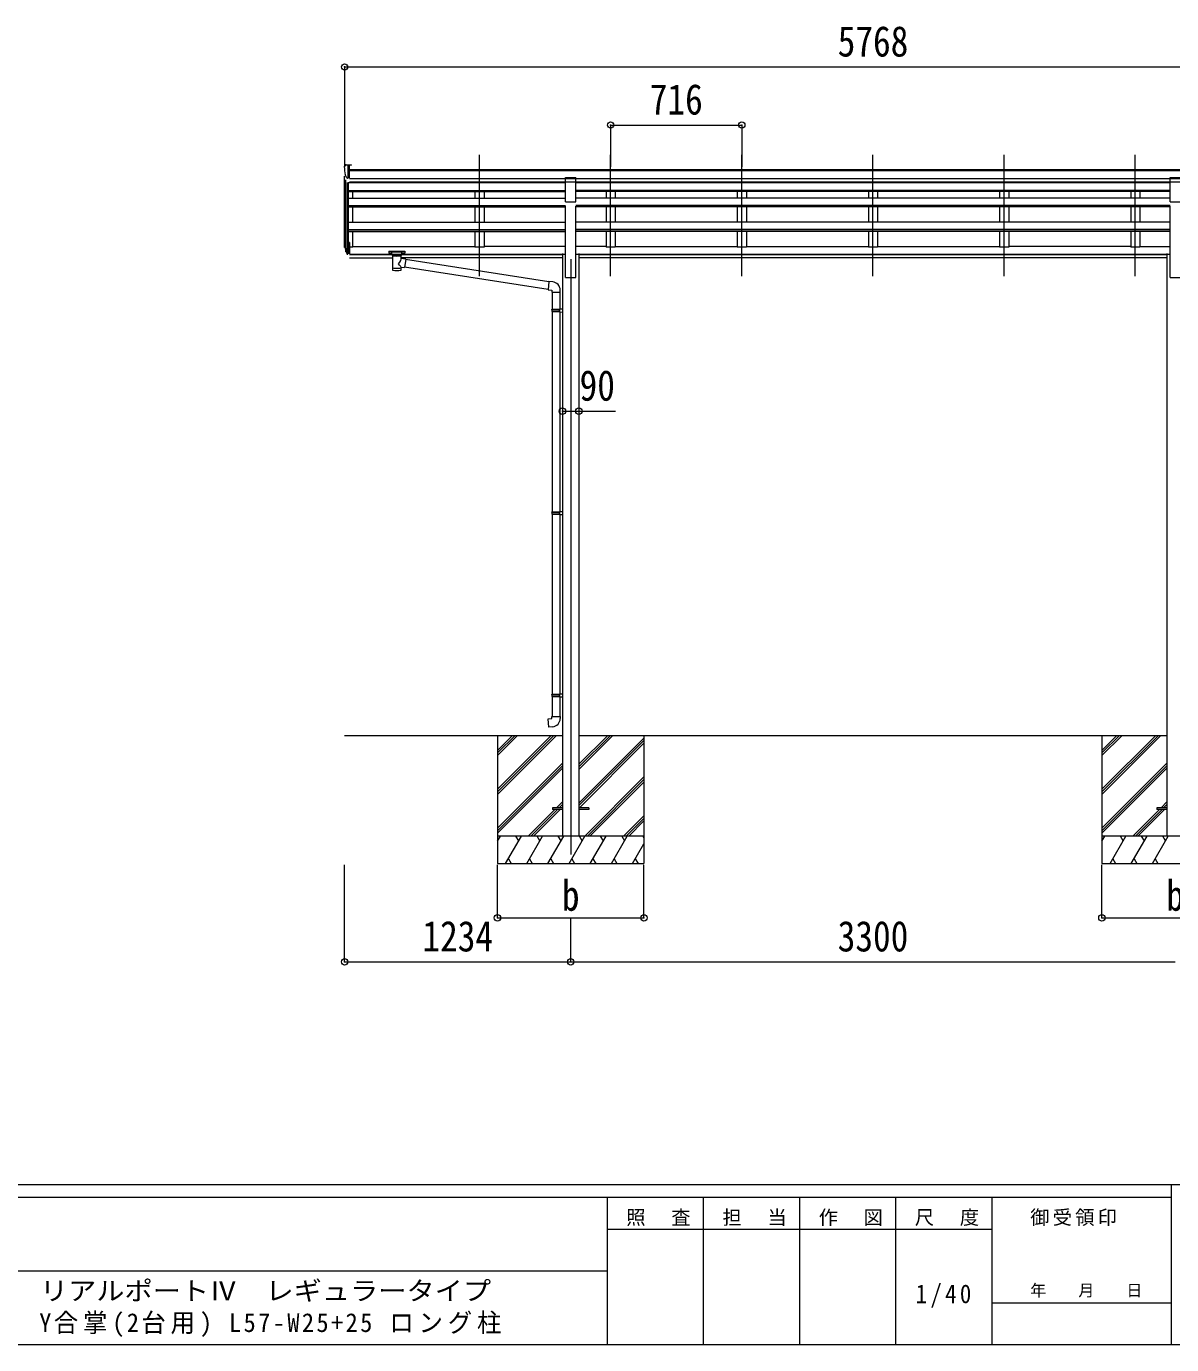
# Model space of a CAD drawing. Units: millimetres at full size. Extents: x -9783 to 33612, y -6828 to 13322.
# Drawn here: x 35 to 6288, y -6828 to 368 of the extents above; entities that cross this region are included whole.
import ezdxf
from ezdxf.enums import TextEntityAlignment as Align

# ---------------------------------------------------------------- set-up
doc = ezdxf.new("R2010")
doc.units = ezdxf.units.MM
doc.header["$LTSCALE"] = 35
doc.header["$PDMODE"] = 32
doc.header["$PDSIZE"] = 35
for name, color, linetype, lineweight in [('0-0_0', 7, 'Continuous', 9), ('0-1_本体', 4, 'Continuous', 9), ('0-2_部品', 7, 'Continuous', 9), ('0-8_PARTS2', 2, 'Continuous', 9), ('0-A_寸法', 6, 'Continuous', 9), ('F-0_240', 7, 'Continuous', 9)]:
    doc.layers.add(name, color=color, linetype=linetype, lineweight=lineweight)
doc.styles.add('ＭＳ ゴシック', font='')
doc.styles.get('ＭＳ ゴシック').set_extended_font_data('MS Gothic')

msp = doc.modelspace()

# ---------------------------------------------------------------- linework, layer by layer
at = {"layer": '0-0_0'}
for p, q in [((1773.05, -3502.44), (2961.85, -3502.44)), ((2607.05, -3502.44), (2607.05, -4202.44)), ((2607.05, -3796.62), (2901.23, -3502.44)), ((2607.05, -3810.76), (2915.37, -3502.44)), ((2607.05, -3824.9), (2929.51, -3502.44)), ((2607.05, -3612.77), (2717.38, -3502.44)), ((2607.05, -3598.63), (2703.24, -3502.44)), ((2607.05, -3584.49), (2689.09, -3502.44)), ((3052.25, -3688.07), (3237.88, -3502.44)), ((3052.25, -3673.93), (3223.74, -3502.44)), ((3052.25, -3659.79), (3209.59, -3502.44)), ((3052.25, -3502.44), (6261.85, -3502.44)), ((3052.25, -3871.92), (3407.05, -3517.12)), ((3407.05, -3502.44), (3407.05, -4202.44)), ((5907.05, -3502.44), (5907.05, -4202.44)), ((5907.05, -3796.62), (6201.23, -3502.44)), ((5907.05, -3810.76), (6215.37, -3502.44)), ((5907.05, -3824.9), (6229.51, -3502.44)), ((5907.05, -3612.77), (6017.38, -3502.44)), ((5907.05, -3598.63), (6003.24, -3502.44)), ((5907.05, -3584.49), (5989.09, -3502.44)), ((3052.25, -3886.06), (3407.05, -3531.26)), ((3054.51, -3897.94), (3407.05, -3545.4)), ((2607.05, -4008.75), (2961.85, -3653.95)), ((2607.05, -4022.89), (2961.85, -3668.09)), ((5907.05, -4008.75), (6261.85, -3653.95)), ((5907.05, -4022.89), (6261.85, -3668.09)), ((2607.05, -4037.03), (2961.85, -3682.24)), ((3083.86, -4052.44), (3407.05, -3729.25)), ((5907.05, -4037.03), (6261.85, -3682.24)), ((3098, -4052.44), (3407.05, -3743.39)), ((3112.14, -4052.44), (3407.05, -3757.54)), ((2929.99, -3897.94), (2961.85, -3866.08)), ((2944.13, -3897.94), (2961.85, -3880.23)), ((6229.99, -3897.94), (6261.85, -3866.08)), ((6244.13, -3897.94), (6261.85, -3880.23)), ((2775.49, -4052.44), (2920.99, -3906.94)), ((2789.63, -4052.44), (2935.13, -3906.94)), ((2803.77, -4052.44), (2949.27, -3906.94)), ((2958.27, -3897.94), (2961.85, -3894.37)), ((3295.99, -4052.44), (3407.05, -3941.38)), ((3310.13, -4052.44), (3407.05, -3955.52)), ((6075.49, -4052.44), (6220.99, -3906.94)), ((6089.63, -4052.44), (6235.13, -3906.94)), ((6103.77, -4052.44), (6249.27, -3906.94)), ((6258.27, -3897.94), (6261.85, -3894.37)), ((3324.27, -4052.44), (3407.05, -3969.67)), ((3407.05, -4052.44), (2607.05, -4052.44)), ((2607.05, -4079.94), (2622.93, -4052.44)), ((2651.79, -4202.44), (2738.4, -4052.44)), ((2723.4, -4078.42), (2708.4, -4052.44)), ((2767.26, -4202.44), (2853.87, -4052.44)), ((2838.87, -4078.42), (2823.86, -4052.44)), ((2882.73, -4202.44), (2969.34, -4052.44)), ((2954.34, -4078.42), (2939.33, -4052.44)), ((2998.2, -4202.44), (3084.81, -4052.44)), ((3069.81, -4078.42), (3054.8, -4052.44)), ((3113.67, -4202.44), (3200.28, -4052.44)), ((3185.28, -4078.42), (3170.28, -4052.44)), ((3229.14, -4202.44), (3315.75, -4052.44)), ((3285.75, -4052.44), (3300.75, -4078.42)), ((3344.61, -4202.44), (3407.05, -4094.3)), ((3401.22, -4052.44), (3407.05, -4062.54)), ((6707.05, -4052.44), (5907.05, -4052.44)), ((5907.05, -4079.94), (5922.93, -4052.44)), ((5951.79, -4202.44), (6038.4, -4052.44)), ((6023.4, -4078.42), (6008.4, -4052.44)), ((6067.26, -4202.44), (6153.87, -4052.44)), ((6138.87, -4078.42), (6123.86, -4052.44)), ((6182.73, -4202.44), (6269.34, -4052.44)), ((6254.34, -4078.42), (6239.33, -4052.44)), ((2607.05, -4202.44), (3407.05, -4202.44)), ((2666.79, -4176.46), (2681.79, -4202.44)), ((2782.26, -4176.46), (2797.26, -4202.44)), ((2897.73, -4176.46), (2912.73, -4202.44)), ((3013.2, -4176.46), (3028.2, -4202.44)), ((3128.67, -4176.46), (3143.67, -4202.44)), ((3244.14, -4176.46), (3259.14, -4202.44)), ((3359.61, -4176.46), (3374.61, -4202.44)), ((5907.05, -4202.44), (6707.05, -4202.44)), ((5966.79, -4176.46), (5981.79, -4202.44)), ((6082.26, -4176.46), (6097.26, -4202.44)), ((6197.73, -4176.46), (6212.73, -4202.44))]:
    msp.add_line(p, q, dxfattribs=at)
at = {"layer": '0-1_本体'}
for p, q in [((1799.55, -413.89), (7514.55, -413.89)), ((1799.55, -419.24), (7514.55, -419.24)), ((1773.05, -839.62), (1773.05, -450.64)), ((1777.33, -469.44), (1777.33, -862.2)), ((1787.05, -484.8), (1787.05, -880.2)), ((1793.05, -485.27), (1793.05, -835.76)), ((2979.55, -485.81), (1793.05, -485.81)), ((1799.55, -462.77), (7514.55, -462.77)), ((1799.55, -480.44), (7514.55, -480.44)), ((2979.55, -482.81), (1799.55, -482.81)), ((1818.05, -485.81), (1818.05, -482.81)), ((2484.05, -482.89), (2484.05, -485.2)), ((2534.05, -482.89), (2534.05, -485.2)), ((6279.55, -482.81), (3034.55, -482.81)), ((6279.55, -485.81), (3034.55, -485.81)), ((3200.05, -482.89), (3200.05, -485.2)), ((3250.05, -482.89), (3250.05, -485.2)), ((3916.05, -482.89), (3916.05, -485.73)), ((3966.05, -482.89), (3966.05, -485.73)), ((4632.05, -482.81), (4632.05, -485.81)), ((4682.05, -482.81), (4682.05, -485.81)), ((5348.05, -482.81), (5348.05, -485.81)), ((5398.05, -482.81), (5398.05, -485.81)), ((6064.05, -482.81), (6064.05, -485.81)), ((6114.05, -482.81), (6114.05, -485.81)), ((1793.05, -527.97), (2979.55, -527.97)), ((1793.05, -529.36), (2979.55, -529.36)), ((1793.05, -533.14), (2979.55, -533.14)), ((1793.05, -569.21), (2979.55, -569.21)), ((1818.05, -569.21), (1818.05, -533.14)), ((2484.05, -533.14), (2484.05, -569.21)), ((2534.05, -533.14), (2534.05, -569.21)), ((6279.55, -527.97), (3034.55, -527.97)), ((6279.55, -529.36), (3034.55, -529.36)), ((6279.55, -533.14), (3034.55, -533.14)), ((6279.55, -569.21), (3034.55, -569.21)), ((3200.05, -533.14), (3200.05, -569.21)), ((3250.05, -533.14), (3250.05, -569.21)), ((3916.05, -533.14), (3916.05, -569.21)), ((3966.05, -533.14), (3966.05, -569.21)), ((4632.05, -533.14), (4632.05, -569.21)), ((4682.05, -533.14), (4682.05, -569.21)), ((5348.05, -533.14), (5348.05, -569.21)), ((5398.05, -533.14), (5398.05, -569.21)), ((6064.05, -533.14), (6064.05, -569.21)), ((6114.05, -533.14), (6114.05, -569.21)), ((1793.05, -609.95), (2979.55, -609.95)), ((1793.05, -611.43), (2979.55, -611.43)), ((1793.05, -618.22), (2979.55, -618.22)), ((1818.05, -701.58), (1818.05, -618.22)), ((2484.05, -618.22), (2484.05, -701.27)), ((2534.05, -618.22), (2534.05, -701.27)), ((2979.55, -1002.46), (2979.55, -614.23)), ((6279.55, -609.95), (3034.55, -609.95)), ((6279.55, -611.43), (3034.55, -611.43)), ((3034.55, -1002.46), (3034.55, -614.23)), ((6279.55, -618.22), (3034.55, -618.22)), ((3200.05, -618.22), (3200.05, -701.27)), ((3250.05, -618.22), (3250.05, -701.27)), ((3916.05, -618.22), (3916.05, -701.27)), ((3966.05, -618.22), (3966.05, -701.27)), ((4632.05, -618.22), (4632.05, -701.58)), ((4682.05, -618.22), (4682.05, -701.58)), ((5348.05, -618.22), (5348.05, -701.58)), ((5398.05, -618.22), (5398.05, -701.58)), ((6064.05, -618.22), (6064.05, -701.58)), ((6114.05, -618.22), (6114.05, -701.58)), ((6279.55, -1002.46), (6279.55, -614.23)), ((1793.05, -701.58), (2979.55, -701.58)), ((6279.55, -701.58), (3034.55, -701.58)), ((1793.05, -740.79), (2979.55, -740.79)), ((1793.05, -742.26), (2979.55, -742.26)), ((1793.05, -751.92), (2979.55, -751.92)), ((1818.05, -837.99), (1818.05, -751.92)), ((2484.05, -751.75), (2484.05, -837.99)), ((2534.05, -751.75), (2534.05, -837.99)), ((6279.55, -740.79), (3034.55, -740.79)), ((6279.55, -742.26), (3034.55, -742.26)), ((6279.55, -751.92), (3034.55, -751.92)), ((3200.05, -751.75), (3200.05, -837.99)), ((3250.05, -751.75), (3250.05, -837.99)), ((3916.05, -751.75), (3916.05, -837.99)), ((3966.05, -751.75), (3966.05, -837.99)), ((4632.05, -751.75), (4632.05, -837.99)), ((4682.05, -751.75), (4682.05, -837.99)), ((5348.05, -751.75), (5348.05, -837.99)), ((5398.05, -751.75), (5398.05, -837.99)), ((6064.05, -751.75), (6064.05, -837.99)), ((6114.05, -751.75), (6114.05, -837.99)), ((1818.05, -837.97), (1799.55, -837.97)), ((1818.05, -833.17), (2484.05, -833.17)), ((2534.05, -837.97), (2484.05, -837.97)), ((2979.55, -833.17), (2534.05, -833.17)), ((3200.05, -833.17), (3034.55, -833.17)), ((3250.05, -837.97), (3200.05, -837.97)), ((3250.05, -833.17), (3916.05, -833.17)), ((3966.05, -837.97), (3916.05, -837.97)), ((3966.05, -833.17), (4632.05, -833.17)), ((4682.05, -837.97), (4632.05, -837.97)), ((4682.05, -833.17), (5348.05, -833.17)), ((5398.05, -837.97), (5348.05, -837.97)), ((6064.05, -833.17), (5398.05, -833.17)), ((6114.05, -837.97), (6064.05, -837.97)), ((6114.05, -833.17), (6279.55, -833.17)), ((2961.85, -877.48), (1799.55, -877.48)), ((2961.85, -878.86), (1799.55, -878.86)), ((1799.55, -896.04), (2031.05, -896.04)), ((2961.85, -896.04), (2085.05, -896.04)), ((2961.85, -872.44), (2961.85, -4052.44)), ((2961.85, -876.08), (2979.55, -876.08)), ((3034.55, -876.08), (3052.25, -876.08)), ((3052.25, -872.44), (3052.25, -4052.44)), ((6261.85, -877.48), (3052.25, -877.48)), ((6261.85, -878.86), (3052.25, -878.86)), ((6261.85, -896.04), (3052.25, -896.04)), ((6261.85, -872.44), (6261.85, -4052.44)), ((6261.85, -876.08), (6279.55, -876.08)), ((2979.55, -1002.46), (3034.55, -1002.46)), ((6279.55, -1002.46), (6334.55, -1002.46))]:
    msp.add_line(p, q, dxfattribs=at)
at = {"layer": '0-2_部品'}
for p, q in [((1771.05, -397.15), (1771.05, -397.78)), ((1777.96, -388.34), (1773.89, -394.15)), ((1781.05, -387.78), (1778.72, -387.92)), ((1781.05, -387.78), (1799.55, -387.78)), ((1793.05, -460.76), (1793.05, -387.78)), ((1799.55, -387.78), (1809.55, -387.86)), ((1799.55, -459.76), (1799.55, -387.78)), ((1809.55, -389.38), (1809.55, -387.86)), ((1785.42, -458.95), (1776.15, -442.88)), ((1793.05, -460.76), (1787.84, -460.44)), ((1799.55, -459.76), (1793.05, -459.76)), ((2979.55, -458.01), (3034.55, -458.01)), ((2979.55, -589.72), (2979.55, -458.01)), ((3034.55, -589.72), (3034.55, -458.01)), ((6279.55, -458.01), (6334.55, -458.01)), ((6279.55, -589.72), (6279.55, -458.01)), ((2979.55, -589.72), (3034.55, -589.72)), ((6279.55, -589.72), (6334.55, -589.72)), ((1775.44, -837.29), (1785.6, -856.46)), ((1786.61, -855.21), (1776.86, -836.8)), ((1778.03, -854.15), (1785.6, -871.63)), ((1793.05, -855.96), (1787.91, -855.96)), ((1793.05, -857.96), (1788.2, -857.96)), ((1793.05, -811.25), (1793.05, -873.13)), ((1799.55, -811.25), (1793.05, -811.25)), ((1799.55, -849.56), (1793.05, -849.56)), ((1799.55, -854.96), (1793.05, -854.96)), ((1799.55, -811.25), (1799.55, -872.32)), ((2014.55, -859.41), (2014.55, -870.17)), ((2014.55, -859.6), (2014.55, -861.14)), ((2016.55, -858.74), (2099.55, -858.74)), ((2016.55, -860.92), (2099.55, -860.92)), ((2101.55, -859.41), (2101.55, -870.17)), ((1793.05, -873.13), (1788.2, -873.13)), ((1799.55, -872.32), (1793.05, -872.32)), ((2016.55, -870.83), (2031.05, -870.83)), ((2031.05, -877.64), (2031.05, -867.36)), ((2035.15, -882.14), (2035.13, -962.43)), ((2080.95, -899.71), (2080.95, -882.13)), ((2106.17, -903.62), (2080.95, -899.71)), ((2085.05, -877.64), (2085.05, -867.36)), ((2085.05, -870.83), (2099.55, -870.83)), ((2106.17, -903.62), (2099.15, -948.88)), ((2887.76, -1026.94), (2105.86, -905.64)), ((2080.96, -962.43), (2080.95, -945.8)), ((2080.95, -946.06), (2099.15, -948.88)), ((2884.09, -1068.87), (2099.42, -947.14)), ((2908.77, -1026.75), (2887.93, -1024.93)), ((2947.85, -1057.99), (2947.85, -1058.31)), ((2949.85, -1082.5), (2949.85, -1071.58)), ((2903.85, -1082.5), (2949.85, -1082.5)), ((2905.85, -1082.5), (2905.85, -1176.5)), ((2947.85, -1082.5), (2947.85, -1173.94)), ((2903.85, -1178.5), (2904.85, -1176.5)), ((2903.85, -1178.5), (2947.85, -1178.5)), ((2903.85, -1178.5), (2903.85, -1186.5)), ((2903.85, -1186.5), (2947.85, -1186.5)), ((2903.85, -1186.5), (2904.85, -1188.5)), ((2904.85, -1176.5), (2947.85, -1176.5)), ((2904.85, -1188.5), (2947.85, -1188.5)), ((2905.85, -1188.5), (2905.85, -2282.69)), ((2943.37, -1178.5), (2942.94, -1176.5)), ((2945.85, -1174), (2961.85, -1173.53)), ((2945.85, -1176), (2945.85, -1174)), ((2945.85, -1176), (2947.85, -1176)), ((2945.85, -1191), (2945.85, -1189)), ((2945.85, -1191), (2961.85, -1191.47)), ((2947.85, -1191.06), (2947.85, -2280.13)), ((2961.85, -1173.53), (2961.85, -1191.47)), ((2903.85, -2284.69), (2904.85, -2282.69)), ((2903.85, -2284.69), (2947.85, -2284.69)), ((2903.85, -2284.69), (2903.85, -2292.69)), ((2903.85, -2292.69), (2947.85, -2292.69)), ((2903.85, -2292.69), (2904.85, -2294.69)), ((2904.85, -2282.69), (2947.85, -2282.69)), ((2904.85, -2294.69), (2947.85, -2294.69)), ((2905.85, -2294.69), (2905.85, -3277.85)), ((2943.37, -2284.69), (2942.94, -2282.69)), ((2945.85, -2280.19), (2961.85, -2279.71)), ((2945.85, -2282.19), (2945.85, -2280.19)), ((2945.85, -2282.19), (2947.85, -2282.19)), ((2945.85, -2297.19), (2945.85, -2295.19)), ((2945.85, -2297.19), (2961.85, -2297.66)), ((2947.85, -2297.24), (2947.85, -3275.29)), ((2961.85, -2279.71), (2961.85, -2297.66)), ((2903.85, -3279.85), (2904.85, -3277.85)), ((2903.85, -3279.85), (2947.85, -3279.85)), ((2903.85, -3279.85), (2903.85, -3287.85)), ((2903.85, -3287.85), (2947.85, -3287.85)), ((2903.85, -3287.85), (2904.85, -3289.85)), ((2904.85, -3277.85), (2947.85, -3277.85)), ((2904.85, -3289.85), (2947.85, -3289.85)), ((2905.85, -3289.85), (2905.85, -3399.85)), ((2943.37, -3279.85), (2942.94, -3277.85)), ((2945.85, -3275.35), (2961.85, -3274.87)), ((2945.85, -3277.35), (2945.85, -3275.35)), ((2945.85, -3277.35), (2947.85, -3277.35)), ((2945.85, -3292.35), (2945.85, -3290.35)), ((2945.85, -3292.35), (2961.85, -3292.82)), ((2947.85, -3292.4), (2947.85, -3399.85)), ((2961.85, -3274.87), (2961.85, -3292.82)), ((2903.85, -3399.85), (2949.85, -3399.85)), ((2903.85, -3409.85), (2903.85, -3399.85)), ((2949.85, -3399.85), (2949.85, -3410.76))]:
    msp.add_line(p, q, dxfattribs=at)
at = {"layer": '0-2_部品', "color": 4}
for p, q in [((2907.05, -3897.94), (2907.05, -3906.94)), ((2961.85, -3897.94), (2907.05, -3897.94)), ((2961.85, -3906.94), (2907.05, -3906.94)), ((3106.65, -3897.94), (3051.85, -3897.94)), ((6207.05, -3897.94), (6207.05, -3906.94)), ((6261.85, -3897.94), (6207.05, -3897.94)), ((6261.85, -3906.94), (6207.05, -3906.94))]:
    msp.add_line(p, q, dxfattribs=at)
at = {"layer": '0-2_部品'}
for points in [[(2014.55, -859.41), (2014.59, -859.21), (2014.67, -859.08), (2014.77, -858.98), (2014.87, -858.92), (2014.99, -858.88), (2015.28, -858.81), (2015.77, -858.77), (2016.31, -858.75), (2016.55, -858.74)], [(2099.55, -858.74), (2099.9, -858.75), (2100.43, -858.77), (2100.88, -858.82), (2101.18, -858.9), (2101.35, -859), (2101.47, -859.14), (2101.54, -859.32), (2101.55, -859.41)], [(2014.55, -870.17), (2014.59, -870.36), (2014.67, -870.5), (2014.77, -870.59), (2014.87, -870.65), (2014.99, -870.7), (2015.28, -870.76), (2015.77, -870.81), (2016.31, -870.83), (2016.55, -870.83)], [(2031.09, -877.58), (2031.06, -877.94), (2031.31, -878.9), (2031.83, -879.78), (2032.63, -880.62), (2033.75, -881.42), (2035.15, -882.14)], [(2080.95, -882.13), (2081.18, -882.04), (2082.54, -881.3), (2083.65, -880.45), (2084.41, -879.59), (2084.87, -878.69), (2085.04, -877.8)], [(2099.55, -870.83), (2099.9, -870.83), (2100.43, -870.8), (2100.88, -870.75), (2101.18, -870.67), (2101.35, -870.58), (2101.47, -870.44), (2101.54, -870.26), (2101.55, -870.17)], [(2887.93, -1024.93), (2883.92, -1070.75), (2903.85, -1072.5), (2903.85, -1082.5)], [(2943.37, -1178.5), (2943.37, -1186.5), (2942.94, -1188.5)], [(2945.85, -1189), (2947.85, -1189), (2947.85, -1176)], [(2943.37, -2284.69), (2943.37, -2292.69), (2942.94, -2294.69)], [(2945.85, -2295.19), (2947.85, -2295.19), (2947.85, -2282.19)], [(2943.37, -3279.85), (2943.37, -3287.85), (2942.94, -3289.85)], [(2945.85, -3290.35), (2947.85, -3290.35), (2947.85, -3277.35)], [(2908.77, -3455.59), (2887.93, -3457.41), (2883.92, -3411.59), (2903.85, -3409.85)]]:
    msp.add_lwpolyline(points, dxfattribs=at)
at = {"layer": '0-2_部品', "color": 4}
msp.add_lwpolyline([(3106.65, -3897.94), (3106.65, -3906.94), (3051.85, -3906.94)], dxfattribs=at)
at = {"layer": '0-2_部品'}
for centre, radius, start, end in [((1774.05, -397.15), 3, 93, 180), ((1973.05, -397.78), 202, 180, 192.90261), ((1778.78, -388.92), 1, 93.5, 145), ((1788.02, -457.45), 3, 210, 266.5), ((1861.71, -815.12), 89.07, 174.49576, 194.41188), ((1861, -810.84), 88.05, 177.22392, 197.21071), ((1906.27, -818.07), 133.22, 183.27987, 195.71302), ((1788.2, -854.96), 3, 210, 270), ((1787.91, -854.46), 1.5, 210, 270), ((1788.2, -870.13), 3, 210, 270), ((2904.85, -1071.58), 45, 0, 85), ((2904.85, -3410.76), 45, 275, 0)]:
    msp.add_arc(centre, radius, start, end, dxfattribs=at)
for centre, major_axis, ratio, start_param, end_param in [((2016.55, -861.14), (2, 0), 0.109601, 1.5707963, 3.1415927), ((2099.55, -861.14), (2, 0), 0.109601, 0, 1.5707963), ((2058.05, -867.36), (27, 0), 0.122176, 6.2831853, 9.424778), ((2058.06, -882.59), (-22.91, 0.42), 0.072511, 0.0008029, 1.5715993), ((2058.06, -884.22), (-22.91, 0.42), 0.072511, 0.0008029, 1.5715993), ((2058.04, -882.59), (22.92, 0.42), 0.07247, 4.71158, 6.2823764), ((2058.04, -884.22), (22.92, 0.42), 0.07247, 4.71158, 6.2823764), ((2058.05, -926.25), (-22.81, -26.62), 0.234429, 1.6855472, 3.1268519), ((2060.6, -923.61), (20.32, -22.25), 0.045535, 0.0389954, 1.3075346), ((2069.05, -877.64), (16, 0), 0.361356, 6.2636979, 6.2831853), ((2058.05, -962.43), (22.92, 0), 0.101955, 3.1415499, 6.2833984), ((2058.05, -949.99), (22.91, 0), 0.122865, 3.1415927, 6.2831853)]:
    msp.add_ellipse(centre, major_axis=major_axis, ratio=ratio, start_param=start_param, end_param=end_param, dxfattribs=at)
at = {"layer": '0-8_PARTS2'}
for p, q in [((2509.05, -996.24), (2509.05, -333.71)), ((3225.05, -996.24), (3225.05, -333.71)), ((3941.05, -996.24), (3941.05, -333.71)), ((4657.05, -996.24), (4657.05, -333.71)), ((5373.05, -996.24), (5373.05, -333.71)), ((6089.05, -996.24), (6089.05, -333.71)), ((3007.05, -902.44), (3007.05, -4152.44))]:
    msp.add_line(p, q, dxfattribs=at)
at = {"layer": '0-A_寸法'}
for p, q in [((1773.05, 145.92), (7541.05, 145.92)), ((1773.05, 145.92), (1773.05, -399.7)), ((3225.05, -170.7), (3941.05, -170.7)), ((3225.05, -170.7), (3225.05, -399.7)), ((3941.05, -170.7), (3941.05, -399.7)), ((2961.85, -1732.62), (3051.85, -1732.62)), ((3051.85, -1732.62), (3251.85, -1732.62)), ((1773.05, -4738.81), (1773.05, -4209.86)), ((2607.05, -4498.83), (2607.05, -4209.86)), ((3407.05, -4498.83), (3407.05, -4209.86)), ((5907.05, -4498.83), (5907.05, -4209.86)), ((2607.05, -4498.83), (3407.05, -4498.83)), ((3007.05, -4738.81), (3007.05, -4498.83)), ((5907.05, -4498.83), (6707.05, -4498.83)), ((1773.05, -4738.81), (3007.05, -4738.81)), ((3007.05, -4738.81), (6307.05, -4738.81))]:
    msp.add_line(p, q, dxfattribs=at)
for p in [(1773.05, 145.92), (3225.05, -170.7), (3941.05, -170.7), (2961.85, -1732.62), (3051.85, -1732.62), (2607.05, -4498.83), (3407.05, -4498.83), (5907.05, -4498.83), (1773.05, -4738.81), (3007.05, -4738.81)]:
    msp.add_point(p, dxfattribs=at)
at = {"layer": 'F-0_240', "color": 5}
for p, q in [((-9783.03, -5953.1), (9396.97, -5953.1)), ((6285.75, -5953.1), (6285.75, -6828.1)), ((-9783.03, -6023.1), (6285.75, -6023.1)), ((3205.75, -6023.1), (3205.75, -6828.1)), ((3730.75, -6023.1), (3730.75, -6828.1)), ((4255.75, -6023.1), (4255.75, -6828.1)), ((4780.75, -6023.1), (4780.75, -6828.1)), ((5305.75, -6023.1), (5305.75, -6828.1)), ((3205.75, -6198.1), (5305.75, -6198.1)), ((-3969.25, -6425.6), (3205.75, -6425.6)), ((5305.75, -6600.6), (6285.75, -6600.6)), ((-9783.03, -6828.1), (9396.97, -6828.1))]:
    msp.add_line(p, q, dxfattribs=at)

# ---------------------------------------------------------------- texts
at = {"layer": '0-8_PARTS2', "color": 7, "style": 'ＭＳ ゴシック', "width": 0.85}
for s, p in [('5768', (4464.55, 152.92)), ('716', (3438.67, -163.7)), ('90', (3055.6, -1725.62)), ('1234', (2197.55, -4731.81)), ('3300', (4464.55, -4731.81))]:
    msp.add_text(s, height=166.8, dxfattribs=at).set_placement(p, align=Align.BOTTOM_LEFT)
at = {"layer": '0-A_寸法', "color": 7, "style": 'ＭＳ ゴシック', "width": 0.85}
for p in [(2958.92, -4509.33), (6258.92, -4509.33)]:
    msp.add_text('b', height=166.8, dxfattribs=at).set_placement(p, align=Align.BOTTOM_LEFT)
at = {"layer": 'F-0_240', "style": 'ＭＳ ゴシック', "width": 1.1}
msp.add_text('リアルポートⅣ\u3000レギュラータイプ', height=102.6, dxfattribs=at).set_placement((109.35, -6616.22), align=Align.BOTTOM_LEFT)
at = {"layer": 'F-0_240', "style": 'ＭＳ ゴシック'}
msp.add_text('年\u3000\u3000月\u3000\u3000日', height=64.15, dxfattribs=at).set_placement((5515.76, -6583.1), align=Align.BOTTOM_LEFT)
at = {"layer": 'F-0_240', "attachment_point": 7, "style": 'ＭＳ ゴシック'}
for s, insert, char_height in [('\\T1.17;照\u3000査', (3310.76, -6180.6), 76.98), ('\\T1.17;担\u3000当', (3835.76, -6180.6), 76.98), ('\\T1.17;作\u3000図', (4360.75, -6180.6), 76.98), ('\\T1.17;尺\u3000度', (4885.76, -6180.6), 76.98), ('\\T1.17;御受領印', (5515.75, -6180.6), 76.98), ('\\T1.28;\\W0.9;1/40', (4890.13, -6626.85), 102.6), ('\\T1.2;\\W0.95;Y合掌(2台用)\\~L57-W25+25\\~ロング柱', (105.77, -6786.55), 102.6)]:
    msp.add_mtext(s, dxfattribs=dict(at, insert=insert, char_height=char_height))

doc.saveas('drawing.dxf')
